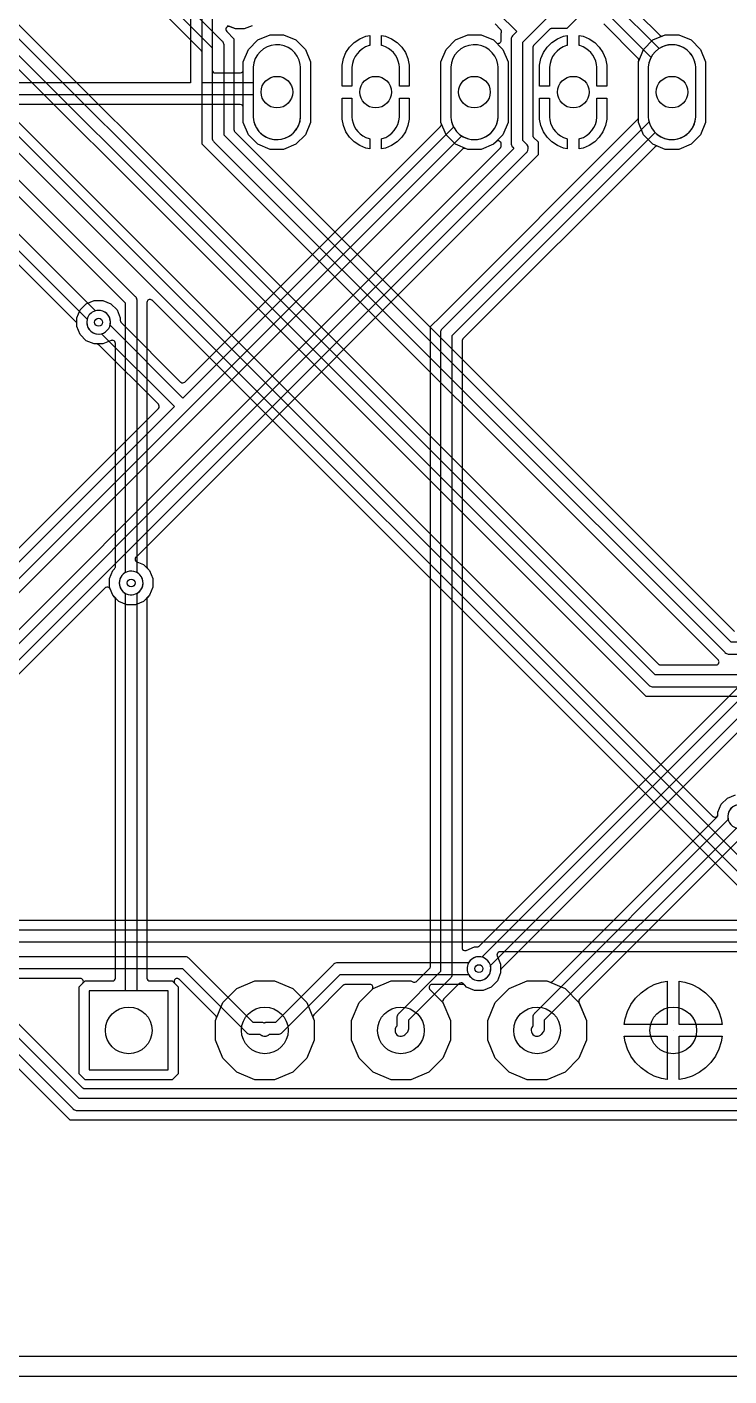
# Model space of a CAD drawing. Header units: inches. Extents: x 0 to 6.5, y 0 to 4.
# Drawn here: x 2.397 to 3.108, y 0 to 1.366 of the extents above; entities that cross this region are included whole.
import ezdxf

# ---------------------------------------------------------------- set-up
doc = ezdxf.new("R2010")
doc.units = ezdxf.units.IN

msp = doc.modelspace()

# ---------------------------------------------------------------- linework, layer by layer
at = {"layer": '16_copper'}
for points in [[(2.4723, 1.0553, 1), (2.4667, 1.0787), (2.4664, 1.0786), (0.611, 2.934), (0.611, 2.948), (0.611, 2.9482), (0.611, 2.9484, 0.258802), (0.6078, 2.9533), (0.6072, 2.9536), (0.6022, 2.9556), (0.6011, 2.9559, 0.85795), (0.5972, 2.9447), (0.5978, 2.9444), (0.599, 2.9439), (0.599, 2.9315), (0.599, 2.9313), (0.599, 2.9311, 0.153128), (0.6003, 2.9277), (0.6008, 2.9273), (2.4579, 1.0701), (2.4578, 1.0698, 0.509526), (2.4704, 1.055)], [(2.5053, 0.7913, 0.668177), (2.5088, 0.8133), (2.5085, 0.8134), (2.5085, 1.089), (2.5085, 1.0892), (2.5085, 1.0894, 0.153128), (2.5072, 1.0928), (2.5067, 1.0932), (0.9906, 2.6094), (0.9907, 2.6097, 1), (0.9673, 2.6153), (0.967, 2.6134, 0.509526), (0.9818, 2.6008), (0.9821, 2.6009), (2.4965, 1.0865), (2.4965, 0.8134), (2.4962, 0.8133, 0.788335), (2.5034, 0.791)], [(2.716, 1.306), (2.716, 1.3273), (2.7173, 1.3339), (2.7199, 1.3401), (2.7236, 1.3457), (2.7283, 1.3504), (2.7339, 1.3541), (2.7401, 1.3567), (2.744, 1.3575), (2.744, 1.3472), (2.7433, 1.3471, 0.318728), (2.726, 1.3253), (2.726, 1.306)], [(2.774, 1.306), (2.774, 1.3253), (2.7737, 1.328, 0.288095), (2.7567, 1.3471), (2.756, 1.3472), (2.756, 1.3575), (2.7599, 1.3567), (2.7661, 1.3541), (2.7717, 1.3504), (2.7764, 1.3457), (2.7801, 1.3401), (2.7827, 1.3339), (2.784, 1.3273), (2.784, 1.306)], [(2.916, 1.306), (2.916, 1.3273), (2.9173, 1.3339), (2.9199, 1.3401), (2.9236, 1.3457), (2.9283, 1.3504), (2.9339, 1.3541), (2.9401, 1.3567), (2.944, 1.3575), (2.944, 1.3472), (2.9433, 1.3471, 0.318728), (2.926, 1.3253), (2.926, 1.306)], [(2.974, 1.306), (2.974, 1.3253), (2.9737, 1.328, 0.288095), (2.9567, 1.3471), (2.956, 1.3472), (2.956, 1.3575), (2.9599, 1.3567), (2.9661, 1.3541), (2.9717, 1.3504), (2.9764, 1.3457), (2.9801, 1.3401), (2.9827, 1.3339), (2.984, 1.3273), (2.984, 1.306)], [(2.654, 1.2523, 0.349916), (2.674, 1.2747), (2.674, 1.3253), (2.6737, 1.328, 0.893655), (2.626, 1.3253), (2.626, 1.2747), (2.6263, 1.272, 0.38172), (2.6513, 1.252)], [(2.854, 1.2523, 0.349916), (2.874, 1.2747), (2.874, 1.3253), (2.8737, 1.328, 0.893655), (2.826, 1.3253), (2.826, 1.2747), (2.8263, 1.272, 0.38172), (2.8513, 1.252)], [(2.7401, 1.2433), (2.7339, 1.2459), (2.7283, 1.2496), (2.7236, 1.2543), (2.7199, 1.2599), (2.7173, 1.2661), (2.716, 1.2727), (2.716, 1.294), (2.726, 1.294), (2.726, 1.2747), (2.7263, 1.272, 0.288095), (2.7433, 1.2529), (2.744, 1.2528), (2.744, 1.2425)], [(2.756, 1.2528), (2.7567, 1.2529, 0.318728), (2.774, 1.2747), (2.774, 1.294), (2.784, 1.294), (2.784, 1.2727), (2.7827, 1.2661), (2.7801, 1.2599), (2.7764, 1.2543), (2.7717, 1.2496), (2.7661, 1.2459), (2.7599, 1.2433), (2.756, 1.2425)], [(2.9401, 1.2433), (2.9339, 1.2459), (2.9283, 1.2496), (2.9236, 1.2543), (2.9199, 1.2599), (2.9173, 1.2661), (2.916, 1.2727), (2.916, 1.294), (2.926, 1.294), (2.926, 1.2747), (2.9263, 1.272, 0.288095), (2.9433, 1.2529), (2.944, 1.2528), (2.944, 1.2425)], [(2.956, 1.2528), (2.9567, 1.2529, 0.318728), (2.974, 1.2747), (2.974, 1.294), (2.984, 1.294), (2.984, 1.2727), (2.9827, 1.2661), (2.9801, 1.2599), (2.9764, 1.2543), (2.9717, 1.2496), (2.9661, 1.2459), (2.9599, 1.2433), (2.956, 1.2425)]]:
    msp.add_lwpolyline(points, format="xyb", close=True, dxfattribs=at)
for points in [[(3.503, 2.2165), (3.503, 0.9595), (3.2532, 0.7097), (3.2217, 0.7412), (3.2216, 0.7414), (3.2214, 0.7415, 0.153125), (3.2181, 0.743), (3.2175, 0.743), (3.11, 0.743), (2.5965, 1.2565), (2.5965, 1.3475), (2.5965, 1.3477), (2.5965, 1.3479, 0.153128), (2.5952, 1.3513), (2.5947, 1.3517), (1.007, 2.9395)], [(0.6998, 2.9273), (3.1748, 0.4523), (3.1749, 0.4521), (3.1751, 0.452, 0.153125), (3.1784, 0.4505), (3.179, 0.4505), (3.6086, 0.4505), (3.6087, 0.4502, 0.282028), (3.6199, 0.4445), (3.6218, 0.4448, 1), (3.6162, 0.4682), (3.6144, 0.4676, 0.158384), (3.6087, 0.4628), (3.6086, 0.4625), (3.1815, 0.4625), (0.71, 2.934)], [(0.7988, 2.9273), (3.0263, 0.6998), (3.0264, 0.6996), (3.0266, 0.6995, 0.153125), (3.0299, 0.698), (3.0305, 0.698), (3.1961, 0.698), (3.1962, 0.6977, 0.282028), (3.2074, 0.692), (3.2093, 0.6923, 1), (3.2037, 0.7157), (3.2019, 0.7151, 0.158384), (3.1962, 0.7103), (3.1961, 0.71), (3.033, 0.71), (0.809, 2.934)], [(0.9968, 2.9328), (2.5845, 1.345), (2.5845, 1.254), (2.5845, 1.2538), (2.5845, 1.2536, 0.153128), (2.5858, 1.2502), (2.5863, 1.2498), (3.1033, 0.7328), (3.1034, 0.7326), (3.1036, 0.7325, 0.153125), (3.1069, 0.731), (3.1075, 0.731), (3.215, 0.731)], [(0.7394, 2.9187), (3.0914, 0.5667), (3.0915, 0.5667), (3.0915, 0.5666, 0.54841), (3.0964, 0.5681), (3.0964, 0.5684), (3.0965, 0.5687), (3.0965, 0.5688), (3.0965, 0.5689), (3.0965, 0.5709), (3.0998, 0.579), (3.106, 0.5852), (3.1141, 0.5885)], [(0.8389, 2.9182), (3.0362, 0.7209), (3.0365, 0.7207), (3.0368, 0.7205, 0.087651), (3.0377, 0.7201), (3.038, 0.72), (3.0384, 0.72), (3.0946, 0.72), (3.0947, 0.72), (3.0949, 0.72, 0.548396), (3.0972, 0.7245), (3.097, 0.7247), (3.0969, 0.725, 0.015772), (3.0968, 0.7251), (3.0906, 0.7313), (2.5745, 1.2474), (2.5745, 1.3396), (2.5745, 1.34), (2.5744, 1.3403, 0.087654), (2.574, 1.3413), (2.5738, 1.3415), (2.5736, 1.3418), (1.0129, 2.9025)], [(3.1463, 0.4666), (2.5236, 1.0893), (2.5235, 1.0893), (2.5235, 1.0894, 0.54841), (2.5186, 1.0879), (2.5186, 1.0876), (2.5185, 1.0873, 0.01577), (2.5185, 1.0871), (2.5185, 0.8194), (2.5185, 0.819), (2.5186, 0.8187, 0.087654), (2.519, 0.8177), (2.5192, 0.8175), (2.5194, 0.8172), (2.5212, 0.8155), (2.5245, 0.8074), (2.5245, 0.7986), (2.5212, 0.7905), (2.515, 0.7843), (2.5069, 0.781), (2.4981, 0.781), (2.49, 0.7843), (2.4838, 0.7905), (2.4805, 0.7986), (2.4805, 0.8074), (2.4838, 0.8155), (2.4856, 0.8172, 0.144304), (2.4864, 0.8187), (2.4865, 0.819), (2.4865, 0.8194), (2.4865, 1.0457), (2.4864, 1.0461), (2.4864, 1.0465, 0.383484), (2.4831, 1.0487), (2.4828, 1.0486), (2.4824, 1.0485), (2.4739, 1.045), (2.4651, 1.045), (2.457, 1.0483), (2.4508, 1.0545), (2.4475, 1.0626), (2.4475, 1.0651, 0.14431), (2.447, 1.0668), (2.4468, 1.067), (2.4466, 1.0673), (0.6118, 2.9021)], [(2.9931, 1.402), (3.0375, 1.3576), (3.0376, 1.3576), (3.0376, 1.3575, 0.218356), (3.04, 1.3568), (3.0404, 1.3569), (3.0407, 1.3569, 0.007894), (3.0408, 1.357), (3.0432, 1.358), (3.0568, 1.358), (3.0693, 1.3528), (3.0788, 1.3433), (3.084, 1.3308), (3.084, 1.2692), (3.0788, 1.2567), (3.0693, 1.2472), (3.0568, 1.242), (3.0432, 1.242), (3.0307, 1.2472), (3.0212, 1.2567), (3.016, 1.2692), (3.016, 1.3308), (3.0161, 1.3311, 0.229642), (3.016, 1.3337), (3.0157, 1.3341), (3.0156, 1.3343, 0.007896), (3.0155, 1.3344), (2.9808, 1.3691)], [(2.984, 1.38), (3.0288, 1.3352), (3.0278, 1.3332, 0.084348), (3.026, 1.3253), (3.026, 1.2747), (3.0263, 1.272, 0.38172), (3.0513, 1.252), (3.054, 1.2523, 0.349916), (3.074, 1.2747), (3.074, 1.3253), (3.0737, 1.328, 0.516613), (3.0384, 1.345), (3.0369, 1.3441), (2.9907, 1.3902)], [(2.6019, 1.3665, 0.747768), (2.5992, 1.3615), (2.6065, 1.3541), (2.6065, 1.2619), (2.6065, 1.2616), (2.6065, 1.2616), (2.6066, 1.2615), (2.6066, 1.2612, 0.087654), (2.607, 1.2602), (2.6072, 1.26), (2.6074, 1.2597), (3.1132, 0.7539)], [(3.1213, 0.5782, 1), (3.1157, 0.5548)], [(2.172, 0.4125), (2.5545, 0.4125), (2.6193, 0.3478), (2.6194, 0.3476), (2.6196, 0.3475, 0.153125), (2.6229, 0.346), (2.6235, 0.346), (2.6328, 0.346), (2.6347, 0.3449), (2.6351, 0.3447), (2.6356, 0.3444, 0.101645), (2.638, 0.344), (2.6381, 0.344), (2.6382, 0.344, 0.143937), (2.6414, 0.3452), (2.6415, 0.3453), (2.6415, 0.3453), (2.6416, 0.3454), (2.6418, 0.3456), (2.6423, 0.346), (2.651, 0.346), (2.6512, 0.346), (2.6514, 0.346, 0.153128), (2.6548, 0.3473), (2.6552, 0.3478), (2.714, 0.4065), (2.8441, 0.4065), (2.8442, 0.4062, 1), (2.8648, 0.4188), (2.8637, 0.4203, 0.509525), (2.8442, 0.4188), (2.8441, 0.4185), (2.7115, 0.4185), (2.7113, 0.4185), (2.7111, 0.4185, 0.153128), (2.7077, 0.4172), (2.7073, 0.4167), (2.6485, 0.358), (2.64, 0.358), (2.6399, 0.358), (2.6398, 0.358, 0.050697), (2.6386, 0.3578), (2.6381, 0.3577), (2.6376, 0.3575, 0.003771), (2.6375, 0.3575), (2.6373, 0.3573), (2.637, 0.3574), (2.6365, 0.3577, 0.060137), (2.6351, 0.358), (2.6345, 0.358), (2.626, 0.358), (2.5612, 0.4227), (2.5611, 0.4229), (2.5609, 0.423, 0.153125), (2.5576, 0.4245), (2.557, 0.4245), (2.1745, 0.4245)], [(3.1491, 0.4295), (2.8758, 0.4295), (2.8754, 0.4294), (2.875, 0.4294, 0.383484), (2.8728, 0.4261), (2.8729, 0.4258), (2.873, 0.4254), (2.8765, 0.4169), (2.8765, 0.4081), (2.8732, 0.4), (2.867, 0.3938), (2.8589, 0.3905), (2.8501, 0.3905), (2.842, 0.3938), (2.8403, 0.3956, 0.144304), (2.8388, 0.3964), (2.8385, 0.3965), (2.8381, 0.3965), (2.807, 0.3965), (2.8069, 0.3965), (2.8068, 0.3965, 0.54841), (2.8044, 0.392), (2.8046, 0.3918), (2.8048, 0.3915, 0.015772), (2.8049, 0.3914), (2.818, 0.3783), (2.8256, 0.3599), (2.8256, 0.3401), (2.818, 0.3217), (2.8039, 0.3076), (2.7855, 0.3), (2.7656, 0.3), (2.7473, 0.3076), (2.7332, 0.3217), (2.7256, 0.3401), (2.7256, 0.3599), (2.7332, 0.3783), (2.7463, 0.3914), (2.7463, 0.3915), (2.7464, 0.3915, 0.54841), (2.745, 0.3964), (2.7446, 0.3964), (2.7443, 0.3965, 0.01577), (2.7441, 0.3965), (2.7194, 0.3965), (2.719, 0.3965), (2.7187, 0.3964, 0.087654), (2.7177, 0.396), (2.7175, 0.3958), (2.7172, 0.3956), (2.6874, 0.3658), (2.6874, 0.3657), (2.6873, 0.3657, 0.218356), (2.6865, 0.3633), (2.6866, 0.3629), (2.6867, 0.3626, 0.007894), (2.6867, 0.3625), (2.6878, 0.3599), (2.6878, 0.3401), (2.6802, 0.3217), (2.6661, 0.3076), (2.6477, 0.3), (2.6278, 0.3), (2.6095, 0.3076), (2.5954, 0.3217), (2.5878, 0.3401), (2.5878, 0.3599), (2.5885, 0.3617, 0.229642), (2.5884, 0.3643), (2.5881, 0.3647), (2.5879, 0.3649, 0.007882), (2.5879, 0.365), (2.5513, 0.4016), (2.551, 0.4018), (2.5507, 0.402, 0.084574), (2.5498, 0.4024), (2.5495, 0.4025), (2.5491, 0.4025), (2.5489, 0.4025, 0.57289), (2.5463, 0.398), (2.5465, 0.3978), (2.5466, 0.3975, 0.015772), (2.5468, 0.3974), (2.55, 0.3941), (2.55, 0.3059), (2.5441, 0.3), (2.4559, 0.3), (2.45, 0.3059), (2.45, 0.3941), (2.4532, 0.3974), (2.4533, 0.3975), (2.4534, 0.3975, 0.54841), (2.4519, 0.4024), (2.4516, 0.4024), (2.4513, 0.4025, 0.015781), (2.4511, 0.4025), (2.2081, 0.4025)]]:
    msp.add_lwpolyline(points, format="xyb", dxfattribs=at)
for points in [[(3.1901, 0.688), (3.0239, 0.688), (3.0136, 0.6983), (0.8098, 2.9021)], [(2.625, 1.3673), (2.6169, 1.364), (2.6081, 1.364), (2.6024, 1.3664)], [(3.157, 0.4515), (2.3565, 0.4515)], [(2.3619, 0.4615), (3.1441, 0.4615)], [(2.354, 0.4395), (3.1545, 0.4395)], [(0.1, 0.02), (6.4, 0.02)]]:
    msp.add_lwpolyline(points, dxfattribs=at)
for points in [[(2.6432, 1.242), (2.6307, 1.2472), (2.6212, 1.2567), (2.616, 1.2692), (2.616, 1.3308), (2.6212, 1.3433), (2.6307, 1.3528), (2.6432, 1.358), (2.6568, 1.358), (2.6693, 1.3528), (2.6788, 1.3433), (2.684, 1.3308), (2.684, 1.2692), (2.6788, 1.2567), (2.6693, 1.2472), (2.6568, 1.242)], [(2.8432, 1.242), (2.8307, 1.2472), (2.8212, 1.2567), (2.816, 1.2692), (2.816, 1.3308), (2.8212, 1.3433), (2.8307, 1.3528), (2.8432, 1.358), (2.8568, 1.358), (2.8693, 1.3528), (2.8788, 1.3433), (2.884, 1.3308), (2.884, 1.2692), (2.8788, 1.2567), (2.8693, 1.2472), (2.8568, 1.242)], [(2.9034, 0.3), (2.8851, 0.3076), (2.871, 0.3217), (2.8634, 0.3401), (2.8634, 0.3599), (2.871, 0.3783), (2.8851, 0.3924), (2.9034, 0.4), (2.9233, 0.4), (2.9417, 0.3924), (2.9558, 0.3783), (2.9634, 0.3599), (2.9634, 0.3401), (2.9558, 0.3217), (2.9417, 0.3076), (2.9233, 0.3)], [(3.0015, 0.356), (3.0024, 0.3617), (3.0048, 0.3692), (3.0084, 0.3762), (3.013, 0.3826), (3.0186, 0.3881), (3.025, 0.3928), (3.032, 0.3963), (3.0395, 0.3988), (3.0452, 0.3997), (3.0452, 0.356)], [(3.0572, 0.356), (3.0572, 0.3997), (3.0629, 0.3988), (3.0704, 0.3963), (3.0774, 0.3928), (3.0838, 0.3881), (3.0893, 0.3826), (3.0939, 0.3762), (3.0975, 0.3692), (3.0999, 0.3617), (3.1009, 0.356)], [(2.54, 0.39), (2.46, 0.39), (2.46, 0.31), (2.54, 0.31)], [(3.0395, 0.3012), (3.032, 0.3037), (3.025, 0.3072), (3.0186, 0.3119), (3.013, 0.3174), (3.0084, 0.3238), (3.0048, 0.3308), (3.0024, 0.3383), (3.0015, 0.344), (3.0452, 0.344), (3.0452, 0.3003)], [(3.0512, 0.35), (3.0512, 0.35), (3.0512, 0.35), (3.0512, 0.35)], [(3.0572, 0.344), (3.1009, 0.344), (3.0999, 0.3383), (3.0975, 0.3308), (3.0939, 0.3238), (3.0893, 0.3174), (3.0838, 0.3119), (3.0774, 0.3072), (3.0704, 0.3037), (3.0629, 0.3012), (3.0572, 0.3003)]]:
    msp.add_lwpolyline(points, close=True, dxfattribs=at)
at = {"layer": '1_copper'}
for points in [[(2.5625, 1.5626), (2.5625, 1.3095), (2.3475, 1.3095), (2.3473, 1.3095), (2.3471, 1.3095, 0.153128), (2.3437, 1.3082), (2.3433, 1.3077), (1.445, 0.4095), (1.3495, 0.4095)], [(1.352, 0.3975), (1.4475, 0.3975), (1.4477, 0.3975), (1.4479, 0.3975, 0.153128), (1.4513, 0.3988), (1.4517, 0.3993), (2.35, 1.2975), (2.626, 1.2975), (2.626, 1.2747, 0.945417), (2.674, 1.2747), (2.674, 1.3253), (2.6737, 1.328, 0.893655), (2.626, 1.3253), (2.626, 1.3095), (2.5745, 1.3095), (2.5745, 1.5626)], [(2.5845, 1.5566), (2.5845, 1.3225), (2.5845, 1.3223, 0.392588), (2.5875, 1.3195), (2.613, 1.3195), (2.6132, 1.3195, 0.392588), (2.616, 1.3225), (2.616, 1.3308), (2.6212, 1.3433), (2.6307, 1.3528), (2.6432, 1.358), (2.6568, 1.358), (2.6693, 1.3528), (2.6788, 1.3433), (2.684, 1.3308), (2.684, 1.2692), (2.6788, 1.2567), (2.6693, 1.2472), (2.6568, 1.242), (2.6432, 1.242), (2.6307, 1.2472), (2.6212, 1.2567), (2.616, 1.2692), (2.616, 1.2845), (2.616, 1.2847, 0.392588), (2.613, 1.2875), (2.3554, 1.2875)], [(3.118, 1.5389), (2.9436, 1.3645), (2.9284, 1.3645), (2.928, 1.3645), (2.9277, 1.3644, 0.087654), (2.9267, 1.364), (2.9265, 1.3638), (2.9262, 1.3636), (2.9181, 1.3555), (2.9181, 1.3555), (2.9099, 1.3473), (2.9097, 1.347), (2.9095, 1.3467, 0.087651), (2.9091, 1.3458), (2.909, 1.3455), (2.909, 1.3451), (2.909, 1.2564), (2.909, 1.256), (2.9091, 1.2557, 0.087654), (2.9095, 1.2547), (2.9097, 1.2545), (2.9099, 1.2542), (2.9145, 1.2496), (2.9145, 1.2364), (2.5074, 0.8293), (2.5072, 0.829), (2.5069, 0.8287, 0.383473), (2.5077, 0.8247), (2.508, 0.8246), (2.5084, 0.8244), (2.515, 0.8217), (2.5212, 0.8155), (2.5245, 0.8074), (2.5245, 0.7986), (2.5212, 0.7905), (2.5194, 0.7888, 0.144304), (2.5186, 0.7873), (2.5185, 0.787), (2.5185, 0.7866), (2.5185, 0.403), (2.5185, 0.4028, 0.392588), (2.5215, 0.4), (2.5441, 0.4), (2.55, 0.3941), (2.55, 0.3059), (2.5441, 0.3), (2.4559, 0.3), (2.45, 0.3059), (2.45, 0.3941), (2.4559, 0.4), (2.4835, 0.4), (2.4837, 0.4, 0.392588), (2.4865, 0.403), (2.4865, 0.7866), (2.4865, 0.787), (2.4864, 0.7873, 0.087654), (2.486, 0.7883), (2.4858, 0.7885), (2.4856, 0.7888), (2.4838, 0.7905), (2.4811, 0.7971), (2.4809, 0.7975), (2.4807, 0.7978, 0.383476), (2.4768, 0.7985), (2.4766, 0.7984), (2.4762, 0.7981), (2.0959, 0.4178)], [(2.874, 1.38), (2.8928, 1.3613), (2.8888, 1.3572), (2.8886, 1.3571), (2.8885, 1.3569, 0.153125), (2.887, 1.3536), (2.887, 1.353), (2.887, 1.2485), (2.887, 1.2483), (2.887, 1.2481, 0.153128), (2.8883, 1.2447), (2.8888, 1.2443), (2.89, 1.243), (2.0765, 0.4295)], [(2.0363, 0.4859), (2.53, 0.9796), (2.5301, 0.9798, 0.39257), (2.53, 0.9839), (2.4698, 1.0441), (2.4695, 1.0443), (2.4692, 1.0445, 0.087651), (2.4683, 1.0449), (2.468, 1.045), (2.4676, 1.045), (2.4651, 1.045), (2.457, 1.0483), (2.4508, 1.0545), (2.4475, 1.0626), (2.4475, 1.0714), (2.4508, 1.0795), (2.457, 1.0857), (2.4651, 1.089), (2.4739, 1.089), (2.482, 1.0857), (2.4882, 1.0795), (2.4915, 1.0714), (2.4915, 1.0689, 0.14431), (2.492, 1.0672), (2.4922, 1.067), (2.4924, 1.0667), (2.5526, 1.0065), (2.5528, 1.0064, 0.39257), (2.5569, 1.0065), (2.8156, 1.2653), (2.8157, 1.2653), (2.8157, 1.2654, 0.10246), (2.8163, 1.2664), (2.8165, 1.2668), (2.8165, 1.2668), (2.8165, 1.2669, 0.054086), (2.8165, 1.2677), (2.8164, 1.2681), (2.8163, 1.2684, 0.006537), (2.8163, 1.2685), (2.816, 1.2692), (2.816, 1.3308), (2.8212, 1.3433), (2.8307, 1.3528), (2.8432, 1.358), (2.8568, 1.358), (2.8693, 1.3528), (2.8719, 1.3502), (2.872, 1.3501), (2.872, 1.3501, 0.54841), (2.8769, 1.3515), (2.8769, 1.3519), (2.877, 1.3521, 0.015781), (2.877, 1.3523), (2.877, 1.3598), (2.877, 1.3598, 0.332584), (2.8765, 1.3634), (2.8708, 1.3691)], [(2.0832, 0.4193), (2.9027, 1.2388), (2.9028, 1.2389), (2.9029, 1.239, 0.370187), (2.9032, 1.2468), (2.9027, 1.2472), (2.899, 1.251), (2.899, 1.3505), (2.923, 1.3745)], [(3.182, 0.7173), (2.8774, 0.4128), (2.8772, 0.4125), (2.877, 0.4122, 0.087651), (2.8766, 0.4113), (2.8765, 0.411), (2.8765, 0.4106), (2.8765, 0.4081), (2.8732, 0.4), (2.867, 0.3938), (2.8589, 0.3905), (2.8501, 0.3905), (2.842, 0.3938), (2.8386, 0.3973), (2.8384, 0.3974, 0.39257), (2.8344, 0.3973), (2.8187, 0.3815), (2.8186, 0.3815), (2.8186, 0.3814, 0.218345), (2.8178, 0.3791), (2.8179, 0.3786), (2.818, 0.3783, 0.007884), (2.818, 0.3783), (2.8256, 0.3599), (2.8256, 0.3401), (2.818, 0.3217), (2.8039, 0.3076), (2.7855, 0.3), (2.7656, 0.3), (2.7473, 0.3076), (2.7332, 0.3217), (2.7256, 0.3401), (2.7256, 0.3599), (2.7332, 0.3783), (2.7473, 0.3924), (2.7656, 0.4), (2.7855, 0.4), (2.7882, 0.3989), (2.7882, 0.3989), (2.7883, 0.3989, 0.218355), (2.7908, 0.3991), (2.7911, 0.3993), (2.7914, 0.3995, 0.007882), (2.7914, 0.3996), (2.8046, 0.4127), (2.8048, 0.413), (2.805, 0.4133, 0.087651), (2.8054, 0.4142), (2.8055, 0.4145), (2.8055, 0.4149), (2.8055, 1.0626), (2.8158, 1.0729), (3.0151, 1.2722), (3.0153, 1.2725), (3.0155, 1.2728, 0.087651), (3.0159, 1.2737), (3.016, 1.274), (3.016, 1.2744), (3.016, 1.3308), (3.0212, 1.3433), (3.0307, 1.3528), (3.0432, 1.358), (3.0568, 1.358), (3.0693, 1.3528), (3.0788, 1.3433), (3.084, 1.3308), (3.084, 1.2692), (3.0788, 1.2567), (3.0693, 1.2472), (3.0568, 1.242), (3.0432, 1.242), (3.0358, 1.2451), (3.0358, 1.2451), (3.0357, 1.2451, 0.218355), (3.0332, 1.2449), (3.0329, 1.2447), (3.0326, 1.2445, 0.007882), (3.0325, 1.2444), (2.8384, 1.0503), (2.8382, 1.05), (2.838, 1.0497, 0.087651), (2.8376, 1.0488), (2.8375, 1.0485), (2.8375, 1.0481), (2.8375, 0.4338), (2.8376, 0.4334), (2.8376, 0.433, 0.383484), (2.8409, 0.4308), (2.8412, 0.4309), (2.8416, 0.431), (2.8501, 0.4345), (2.8526, 0.4345, 0.14431), (2.8543, 0.435), (2.8545, 0.4352), (2.8548, 0.4354), (3.5191, 1.0997)], [(2.0462, 0.4648), (2.8372, 1.2557), (2.8384, 1.255, 0.552681), (2.874, 1.2747), (2.874, 1.3253), (2.8737, 1.328, 0.893655), (2.826, 1.3253), (2.826, 1.2747), (2.8263, 1.272, 0.083767), (2.8289, 1.2644), (2.5547, 0.9902), (2.4811, 1.0639), (2.4812, 1.0642, 1), (2.4578, 1.0698), (2.4575, 1.0679, 0.509526), (2.4723, 1.0553), (2.4726, 1.0554), (2.5463, 0.9818), (2.0395, 0.475)], [(2.0733, 0.4404), (2.8761, 1.2432), (2.8763, 1.2435), (2.8765, 1.2438, 0.087651), (2.8769, 1.2447), (2.877, 1.245), (2.877, 1.2454), (2.877, 1.2477, 0.57289), (2.8725, 1.2503), (2.8723, 1.2501), (2.872, 1.2499, 0.015772), (2.8719, 1.2498), (2.8693, 1.2472), (2.8568, 1.242), (2.8432, 1.242), (2.8411, 1.2429, 0.229642), (2.8385, 1.2427), (2.8382, 1.2425), (2.8379, 1.2423, 0.007896), (2.8379, 1.2422), (2.5605, 0.9649), (2.0486, 0.453)], [(3.1182, 0.5436), (2.9564, 0.3817), (2.9563, 0.3817), (2.9563, 0.3816, 0.218345), (2.9555, 0.3793), (2.9556, 0.3789), (2.9557, 0.3786, 0.007884), (2.9557, 0.3785), (2.9634, 0.3599), (2.9634, 0.3401), (2.9558, 0.3217), (2.9417, 0.3076), (2.9233, 0.3), (2.9034, 0.3), (2.8851, 0.3076), (2.871, 0.3217), (2.8634, 0.3401), (2.8634, 0.3599), (2.871, 0.3783), (2.8851, 0.3924), (2.9034, 0.4), (2.9233, 0.4), (2.9258, 0.399, 0.229632), (2.9284, 0.3992), (2.9287, 0.3994), (2.929, 0.3996, 0.007882), (2.929, 0.3996), (3.0956, 0.5662), (3.0958, 0.5665), (3.096, 0.5668, 0.087651), (3.0964, 0.5677), (3.0965, 0.568), (3.0965, 0.5684), (3.0965, 0.5709), (3.0998, 0.579), (3.106, 0.5852), (3.1141, 0.5885)], [(3.1194, 0.5785, 0.509526), (3.1068, 0.5637), (3.1069, 0.5634), (2.9108, 0.3672), (2.9106, 0.3671), (2.9105, 0.3669, 0.153125), (2.909, 0.3636), (2.909, 0.363), (2.909, 0.3541), (2.9087, 0.3538), (2.9081, 0.3528, 0.554763), (2.9133, 0.344), (2.9145, 0.3441, 0.101646), (2.9167, 0.345), (2.9176, 0.3458), (2.9181, 0.3462), (2.9197, 0.3482, 0.145106), (2.921, 0.3514), (2.921, 0.3515), (2.921, 0.3516), (2.921, 0.3517), (2.921, 0.352), (2.921, 0.3605), (3.1154, 0.5549)], [(3.787, 0.281), (2.45, 0.281), (2.2776, 0.4534), (2.2777, 0.4537, 1), (2.2543, 0.4593), (2.254, 0.4574, 0.509526), (2.2688, 0.4448), (2.2691, 0.4449), (2.4433, 0.2708), (2.4434, 0.2706), (2.4436, 0.2705, 0.153125), (2.4469, 0.269), (2.4475, 0.269), (3.7895, 0.269)], [(2.2889, 0.4562), (2.4532, 0.2919), (2.4535, 0.2917), (2.4538, 0.2915, 0.087651), (2.4547, 0.2911), (2.455, 0.291), (2.4554, 0.291), (3.7816, 0.291)]]:
    msp.add_lwpolyline(points, format="xyb", dxfattribs=at)
for points in [[(2.625, 1.3673), (2.6169, 1.364), (2.6081, 1.364), (2.6, 1.3673)], [(3.7961, 0.259), (2.4409, 0.259), (2.4306, 0.2693), (2.2663, 0.4336)], [(0.1, 0.02), (6.4, 0.02)]]:
    msp.add_lwpolyline(points, dxfattribs=at)
for points in [[(2.716, 1.306), (2.716, 1.3273), (2.7173, 1.3339), (2.7199, 1.3401), (2.7236, 1.3457), (2.7283, 1.3504), (2.7339, 1.3541), (2.7401, 1.3567), (2.744, 1.3575), (2.744, 1.3472), (2.7433, 1.3471, 0.318728), (2.726, 1.3253), (2.726, 1.306)], [(2.774, 1.306), (2.774, 1.3253), (2.7737, 1.328, 0.288095), (2.7567, 1.3471), (2.756, 1.3472), (2.756, 1.3575), (2.7599, 1.3567), (2.7661, 1.3541), (2.7717, 1.3504), (2.7764, 1.3457), (2.7801, 1.3401), (2.7827, 1.3339), (2.784, 1.3273), (2.784, 1.306)], [(2.916, 1.306), (2.916, 1.3273), (2.9173, 1.3339), (2.9199, 1.3401), (2.9236, 1.3457), (2.9283, 1.3504), (2.9339, 1.3541), (2.9401, 1.3567), (2.944, 1.3575), (2.944, 1.3472), (2.9433, 1.3471, 0.318728), (2.926, 1.3253), (2.926, 1.306)], [(2.974, 1.306), (2.974, 1.3253), (2.9737, 1.328, 0.288095), (2.9567, 1.3471), (2.956, 1.3472), (2.956, 1.3575), (2.9599, 1.3567), (2.9661, 1.3541), (2.9717, 1.3504), (2.9764, 1.3457), (2.9801, 1.3401), (2.9827, 1.3339), (2.984, 1.3273), (2.984, 1.306)], [(2.7774, 0.3443), (2.7785, 0.3447), (2.7795, 0.3454), (2.7799, 0.3459), (2.7818, 0.3479, 0.16641), (2.7835, 0.3514), (2.7835, 0.352), (2.7835, 0.3605), (2.8257, 0.4028), (2.8259, 0.4029), (2.826, 0.4031, 0.153125), (2.8275, 0.4064), (2.8275, 0.407), (2.8275, 1.0535), (3.033, 1.259), (3.034, 1.2581, 0.628341), (3.074, 1.2747), (3.074, 1.3253), (3.0737, 1.328, 0.893655), (3.026, 1.3253), (3.026, 1.2747), (3.0263, 1.272), (3.0268, 1.2698), (2.8173, 1.0602), (2.8171, 1.0601), (2.817, 1.0599, 0.153125), (2.8155, 1.0566), (2.8155, 1.056), (2.8155, 0.4095), (2.7733, 0.3672), (2.7731, 0.3671), (2.773, 0.3669, 0.153125), (2.7715, 0.3636), (2.7715, 0.363), (2.7715, 0.3544), (2.7713, 0.3541), (2.7705, 0.3532, 0.622976), (2.7762, 0.344)], [(2.7401, 1.2433), (2.7339, 1.2459), (2.7283, 1.2496), (2.7236, 1.2543), (2.7199, 1.2599), (2.7173, 1.2661), (2.716, 1.2727), (2.716, 1.294), (2.726, 1.294), (2.726, 1.2747), (2.7263, 1.272, 0.288095), (2.7433, 1.2529), (2.744, 1.2528), (2.744, 1.2425)], [(2.756, 1.2528), (2.7567, 1.2529, 0.318728), (2.774, 1.2747), (2.774, 1.294), (2.784, 1.294), (2.784, 1.2727), (2.7827, 1.2661), (2.7801, 1.2599), (2.7764, 1.2543), (2.7717, 1.2496), (2.7661, 1.2459), (2.7599, 1.2433), (2.756, 1.2425)], [(2.9401, 1.2433), (2.9339, 1.2459), (2.9283, 1.2496), (2.9236, 1.2543), (2.9199, 1.2599), (2.9173, 1.2661), (2.916, 1.2727), (2.916, 1.294), (2.926, 1.294), (2.926, 1.2747), (2.9263, 1.272, 0.288095), (2.9433, 1.2529), (2.944, 1.2528), (2.944, 1.2425)], [(2.956, 1.2528), (2.9567, 1.2529, 0.318728), (2.974, 1.2747), (2.974, 1.294), (2.984, 1.294), (2.984, 1.2727), (2.9827, 1.2661), (2.9801, 1.2599), (2.9764, 1.2543), (2.9717, 1.2496), (2.9661, 1.2459), (2.9599, 1.2433), (2.956, 1.2425)], [(2.8573, 0.4008, 0.414214), (2.8662, 0.4153), (2.8661, 0.4156), (3.5389, 1.0884), (3.5392, 1.0883, 1), (3.5448, 1.1117), (3.5429, 1.112, 0.509526), (3.5303, 1.0972), (3.5304, 1.0969), (2.8576, 0.4241), (2.8573, 0.4242, 1), (2.8517, 0.4008), (2.8536, 0.4005), (2.8554, 0.4005)], [(2.54, 0.39), (2.5085, 0.39), (2.5085, 0.7926), (2.5088, 0.7927, 1), (2.4962, 0.8133), (2.4947, 0.8122, 0.509525), (2.4962, 0.7927), (2.4965, 0.7926), (2.4965, 0.39), (2.46, 0.39), (2.46, 0.31), (2.54, 0.31)]]:
    msp.add_lwpolyline(points, format="xyb", close=True, dxfattribs=at)
for points in [[(2.6278, 0.3), (2.6095, 0.3076), (2.5954, 0.3217), (2.5878, 0.3401), (2.5878, 0.3599), (2.5954, 0.3783), (2.6095, 0.3924), (2.6278, 0.4), (2.6477, 0.4), (2.6661, 0.3924), (2.6802, 0.3783), (2.6878, 0.3599), (2.6878, 0.3401), (2.6802, 0.3217), (2.6661, 0.3076), (2.6477, 0.3)], [(3.0015, 0.356), (3.0024, 0.3617), (3.0048, 0.3692), (3.0084, 0.3762), (3.013, 0.3826), (3.0186, 0.3881), (3.025, 0.3928), (3.032, 0.3963), (3.0395, 0.3988), (3.0452, 0.3997), (3.0452, 0.356)], [(3.0572, 0.356), (3.0572, 0.3997), (3.0629, 0.3988), (3.0704, 0.3963), (3.0774, 0.3928), (3.0838, 0.3881), (3.0893, 0.3826), (3.0939, 0.3762), (3.0975, 0.3692), (3.0999, 0.3617), (3.1009, 0.356)], [(3.0395, 0.3012), (3.032, 0.3037), (3.025, 0.3072), (3.0186, 0.3119), (3.013, 0.3174), (3.0084, 0.3238), (3.0048, 0.3308), (3.0024, 0.3383), (3.0015, 0.344), (3.0452, 0.344), (3.0452, 0.3003)], [(3.0512, 0.35), (3.0512, 0.35), (3.0512, 0.35), (3.0512, 0.35)], [(3.0572, 0.344), (3.1009, 0.344), (3.0999, 0.3383), (3.0975, 0.3308), (3.0939, 0.3238), (3.0893, 0.3174), (3.0838, 0.3119), (3.0774, 0.3072), (3.0704, 0.3037), (3.0629, 0.3012), (3.0572, 0.3003)]]:
    msp.add_lwpolyline(points, close=True, dxfattribs=at)
at = {"layer": 'drills_PTH'}
for centre, radius in [((2.65, 1.3), 0.016), ((2.75, 1.3), 0.016), ((2.85, 1.3), 0.016), ((2.95, 1.3), 0.016), ((3.05, 1.3), 0.016), ((2.5, 0.35), 0.0236), ((2.6378, 0.35), 0.0236), ((2.7756, 0.35), 0.0236), ((2.9134, 0.35), 0.0236), ((3.0512, 0.35), 0.0236)]:
    msp.add_circle(centre, radius, dxfattribs=at)
at = {"layer": 'drills_via_1_16'}
for centre in [(2.4695, 1.067), (2.5025, 0.803), (2.8545, 0.4125)]:
    msp.add_circle(centre, 0.004, dxfattribs=at)
at = {"layer": 'outline'}
msp.add_lwpolyline([(0, 3.9), (0, 0.1), (0, 0.1), (0.0004, 0.0913), (0.0015, 0.0826), (0.0034, 0.0741), (0.006, 0.0658), (0.0094, 0.0577), (0.0134, 0.05), (0.0181, 0.0426), (0.0234, 0.0357), (0.0293, 0.0293), (0.0357, 0.0234), (0.0426, 0.0181), (0.05, 0.0134), (0.0577, 0.0094), (0.0658, 0.006), (0.0741, 0.0034), (0.0826, 0.0015), (0.0913, 0.0004), (0.1, 0), (6.4, 0)], dxfattribs=at)

doc.saveas('drawing.dxf')
